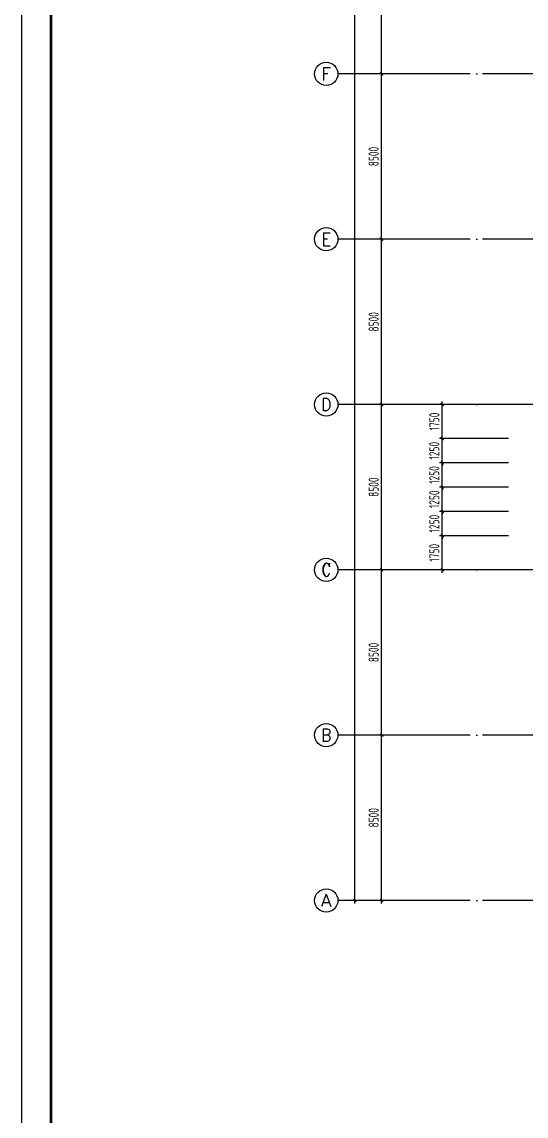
# Model space of a CAD drawing. Extents: x 753177 to 2169292, y -530934 to -273477.
# Drawn here: x 1362919 to 1388858, y -497466 to -441202 of the extents above; entities that cross this region are included whole.
import ezdxf
from ezdxf.enums import TextEntityAlignment as Align

# ---------------------------------------------------------------- set-up
doc = ezdxf.new("R2010")
doc.units = 0
doc.header["$LTSCALE"] = 1500
doc.header["$MEASUREMENT"] = 0
doc.linetypes.add('DOTE', pattern=[2.42, 2, -0.2, 0.02, -0.2])
doc.layers.get('Defpoints').update_dxf_attribs({"color": 252})
for name, color, linetype in [('00-tk', 151, 'Continuous'), ('AXIS', 3, 'Continuous'), ('AXIS_TEXT', 7, 'Continuous'), ('DIM', 3, 'Continuous')]:
    doc.layers.add(name, color=color, linetype=linetype)
doc.layers.add('钢板标注', color=9, linetype='Continuous', lineweight=18)
doc.styles.add('_TCH_AXIS', font='COMPLEX', dxfattribs={"bigfont": 'GBCBIG'})
doc.styles.add('COMPLEX', font='COMPLEX')
doc.styles.add('TSSD_Dimension', font='Tssdeng.shx', dxfattribs={"width": 0.7, "bigfont": 'hztxt.shx'})
doc.dimstyles.new('TSSD_150_150', dxfattribs={"dimtxt": 525, "dimasz": 150, "dimexe": 150, "dimexo": 375, "dimgap": 150, "dimtad": 1, "dimdec": 0, "dimzin": 0, "dimdsep": 46, "dimtxsty": 'TSSD_Dimension', "dimblk": 'ARCHTICK', "dimblk1": 'ARCHTICK', "dimblk2": 'ARCHTICK', "dimcen": 0, "dimdle": 150, "dimclrt": 7, "dimadec": 0, "dimazin": 0, "dimtfac": 1, "dimtdec": 0, "dimtix": 1, "dimtmove": 2, "dimatfit": 3, "dimfxl": 0, "dimtolj": 1, "dimtzin": 0, "dimarcsym": 0})

# ---------------------------------------------------------------- blocks, each defined once
blk = doc.blocks.new('A$C16496DF1')
at = {"layer": '00-tk'}
blk.add_line((176850, 1500), (3750, 1500), dxfattribs=at)
at = {"layer": '00-tk', "linetype": 'Continuous'}
blk.add_line((178350, 0), (0, 0), dxfattribs=at)
at = {"layer": '00-tk', "const_width": 150}
blk.add_lwpolyline([(3750, 124650), (176850, 124650), (176850, 1500), (3750, 1500)], close=True, dxfattribs=at)
blk = doc.blocks.new('_ArchTick')
at = {"color": 0, "linetype": 'ByBlock', "const_width": 0.4}
blk.add_lwpolyline([(-0.5, -0.5), (0.5, 0.5)], dxfattribs=at)
blk = doc.blocks.new('*D52')
at = {"layer": 'AXIS', "color": 0, "lineweight": -2, "transparency": 16777216}
for p, q in [((583625, 58220), (583625, 67020)), ((587000, 66870), (583475, 66870)), ((587000, 58370), (583475, 58370))]:
    blk.add_line(p, q, dxfattribs=at)
at = {"layer": 'Defpoints', "color": 0, "transparency": 16777216}
for p in [(583625, 66870), (587375, 66870), (587375, 58370)]:
    blk.add_point(p, dxfattribs=at)
at = {"layer": 'AXIS', "color": 0, "lineweight": -2, "transparency": 16777216, "xscale": 150, "yscale": 150, "zscale": 150}
for p, rotation in [((583625, 66870), 90), ((583625, 58370), 270)]:
    blk.add_blockref('_ArchTick', p, dxfattribs=dict(at, rotation=rotation))
at = {"layer": 'AXIS', "color": 7, "transparency": 16777216, "insert": (583213, 62620), "char_height": 525, "attachment_point": 5, "rotation": 90, "style": 'TSSD_Dimension'}
blk.add_mtext('\\A1;8500', dxfattribs=at)
blk = doc.blocks.new('*D53')
at = {"layer": 'AXIS', "color": 0, "lineweight": -2, "transparency": 16777216}
for p, q in [((583625, 66720), (583625, 75520)), ((587000, 75370), (583475, 75370)), ((587000, 66870), (583475, 66870))]:
    blk.add_line(p, q, dxfattribs=at)
at = {"layer": 'Defpoints', "color": 0, "transparency": 16777216}
for p in [(583625, 75370), (587375, 75370), (587375, 66870)]:
    blk.add_point(p, dxfattribs=at)
at = {"layer": 'AXIS', "color": 0, "lineweight": -2, "transparency": 16777216, "xscale": 150, "yscale": 150, "zscale": 150}
for p, rotation in [((583625, 75370), 90), ((583625, 66870), 270)]:
    blk.add_blockref('_ArchTick', p, dxfattribs=dict(at, rotation=rotation))
at = {"layer": 'AXIS', "color": 7, "transparency": 16777216, "insert": (583213, 71120), "char_height": 525, "attachment_point": 5, "rotation": 90, "style": 'TSSD_Dimension'}
blk.add_mtext('\\A1;8500', dxfattribs=at)
blk = doc.blocks.new('*D54')
at = {"layer": 'AXIS', "color": 0, "lineweight": -2, "transparency": 16777216}
for p, q in [((587000, 83870), (583475, 83870)), ((583625, 75220), (583625, 84020)), ((587000, 75370), (583475, 75370))]:
    blk.add_line(p, q, dxfattribs=at)
at = {"layer": 'Defpoints', "color": 0, "transparency": 16777216}
for p in [(583625, 83870), (587375, 83870), (587375, 75370)]:
    blk.add_point(p, dxfattribs=at)
at = {"layer": 'AXIS', "color": 0, "lineweight": -2, "transparency": 16777216, "xscale": 150, "yscale": 150, "zscale": 150}
for p, rotation in [((583625, 83870), 90), ((583625, 75370), 270)]:
    blk.add_blockref('_ArchTick', p, dxfattribs=dict(at, rotation=rotation))
at = {"layer": 'AXIS', "color": 7, "transparency": 16777216, "insert": (583213, 79620), "char_height": 525, "attachment_point": 5, "rotation": 90, "style": 'TSSD_Dimension'}
blk.add_mtext('\\A1;8500', dxfattribs=at)
blk = doc.blocks.new('*D55')
at = {"layer": 'AXIS', "color": 0, "lineweight": -2, "transparency": 16777216}
for p, q in [((587000, 92370), (583475, 92370)), ((583625, 83720), (583625, 92520)), ((587000, 83870), (583475, 83870))]:
    blk.add_line(p, q, dxfattribs=at)
at = {"layer": 'Defpoints', "color": 0, "transparency": 16777216}
for p in [(583625, 92370), (587375, 92370), (587375, 83870)]:
    blk.add_point(p, dxfattribs=at)
at = {"layer": 'AXIS', "color": 0, "lineweight": -2, "transparency": 16777216, "xscale": 150, "yscale": 150, "zscale": 150}
for p, rotation in [((583625, 92370), 90), ((583625, 83870), 270)]:
    blk.add_blockref('_ArchTick', p, dxfattribs=dict(at, rotation=rotation))
at = {"layer": 'AXIS', "color": 7, "transparency": 16777216, "insert": (583213, 88120), "char_height": 525, "attachment_point": 5, "rotation": 90, "style": 'TSSD_Dimension'}
blk.add_mtext('\\A1;8500', dxfattribs=at)
blk = doc.blocks.new('*D56')
at = {"layer": 'AXIS', "color": 0, "lineweight": -2, "transparency": 16777216}
for p, q in [((587000, 100870), (583475, 100870)), ((583625, 92220), (583625, 101020)), ((587000, 92370), (583475, 92370))]:
    blk.add_line(p, q, dxfattribs=at)
at = {"layer": 'Defpoints', "color": 0, "transparency": 16777216}
for p in [(583625, 100870), (587375, 100870), (587375, 92370)]:
    blk.add_point(p, dxfattribs=at)
at = {"layer": 'AXIS', "color": 0, "lineweight": -2, "transparency": 16777216, "xscale": 150, "yscale": 150, "zscale": 150}
for p, rotation in [((583625, 100870), 90), ((583625, 92370), 270)]:
    blk.add_blockref('_ArchTick', p, dxfattribs=dict(at, rotation=rotation))
at = {"layer": 'AXIS', "color": 7, "transparency": 16777216, "insert": (583213, 96620), "char_height": 525, "attachment_point": 5, "rotation": 90, "style": 'TSSD_Dimension'}
blk.add_mtext('\\A1;8500', dxfattribs=at)
blk = doc.blocks.new('*D57')
at = {"layer": 'AXIS', "color": 0, "lineweight": -2, "transparency": 16777216}
for p, q in [((587000, 109370), (583475, 109370)), ((583625, 100720), (583625, 109520)), ((587000, 100870), (583475, 100870))]:
    blk.add_line(p, q, dxfattribs=at)
at = {"layer": 'Defpoints', "color": 0, "transparency": 16777216}
for p in [(583625, 109370), (587375, 109370), (587375, 100870)]:
    blk.add_point(p, dxfattribs=at)
at = {"layer": 'AXIS', "color": 0, "lineweight": -2, "transparency": 16777216, "xscale": 150, "yscale": 150, "zscale": 150}
for p, rotation in [((583625, 109370), 90), ((583625, 100870), 270)]:
    blk.add_blockref('_ArchTick', p, dxfattribs=dict(at, rotation=rotation))
at = {"layer": 'AXIS', "color": 7, "transparency": 16777216, "insert": (583213, 105120), "char_height": 525, "attachment_point": 5, "rotation": 90, "style": 'TSSD_Dimension'}
blk.add_mtext('\\A1;8500', dxfattribs=at)
blk = doc.blocks.new('_AXISO')
blk.add_circle((0, 0), 0.5)
at = {"layer": 'AXIS_TEXT', "style": 'COMPLEX', "width": 1.041667}
blk.add_attdef('A', text='', height=0.56, dxfattribs=at).set_placement((-0.25, -0.28), (0.25, -0.28), align=Align.FIT)
blk = doc.blocks.new('*D66')
at = {"layer": 'Defpoints', "color": 0, "transparency": 16777216}
for p in [(582250, 168870), (588523, 168870), (588523, 58370)]:
    blk.add_point(p, dxfattribs=at)
at = {"layer": 'DIM', "color": 0, "lineweight": -2, "transparency": 16777216}
for p, q in [((588148, 168870), (582100, 168870)), ((582250, 58220), (582250, 169020)), ((588148, 58370), (582100, 58370))]:
    blk.add_line(p, q, dxfattribs=at)
at = {"layer": 'DIM', "color": 0, "lineweight": -2, "transparency": 16777216, "xscale": 150, "yscale": 150, "zscale": 150}
for p, rotation in [((582250, 168870), 90), ((582250, 58370), 270)]:
    blk.add_blockref('_ArchTick', p, dxfattribs=dict(at, rotation=rotation))
at = {"layer": 'DIM', "color": 7, "transparency": 16777216, "insert": (581838, 113620), "char_height": 525, "attachment_point": 5, "rotation": 90, "style": 'TSSD_Dimension'}
blk.add_mtext('\\A1;110500', dxfattribs=at)
blk = doc.blocks.new('*D599')
at = {"layer": 'Defpoints', "color": 0, "transparency": 16777216}
for p in [(1384547, -467626), (1388325, -467626), (1388325, -469376)]:
    blk.add_point(p, dxfattribs=at)
at = {"layer": 'DIM', "color": 0, "lineweight": -2, "transparency": 16777216}
for p, q in [((1384547, -469526), (1384547, -467476)), ((1387950, -467626), (1384397, -467626)), ((1387950, -469376), (1384397, -469376))]:
    blk.add_line(p, q, dxfattribs=at)
at = {"layer": 'DIM', "color": 0, "lineweight": -2, "transparency": 16777216, "xscale": 150, "yscale": 150, "zscale": 150}
for p, rotation in [((1384547, -467626), 90), ((1384547, -469376), 270)]:
    blk.add_blockref('_ArchTick', p, dxfattribs=dict(at, rotation=rotation))
at = {"layer": 'DIM', "color": 7, "transparency": 16777216, "insert": (1384134, -468501), "char_height": 525, "attachment_point": 5, "rotation": 90, "style": 'TSSD_Dimension'}
blk.add_mtext('\\A1;1750', dxfattribs=at)
blk = doc.blocks.new('*D600')
at = {"layer": 'Defpoints', "color": 0, "transparency": 16777216}
for p in [(1384547, -462626), (1388325, -462626), (1388325, -463876)]:
    blk.add_point(p, dxfattribs=at)
at = {"layer": 'DIM', "color": 0, "lineweight": -2, "transparency": 16777216}
for p, q in [((1384547, -462626), (1384547, -462476)), ((1387950, -462626), (1384397, -462626)), ((1384547, -463876), (1384547, -462626)), ((1387950, -463876), (1384397, -463876)), ((1384547, -463876), (1384547, -464026))]:
    blk.add_line(p, q, dxfattribs=at)
at = {"layer": 'DIM', "color": 0, "lineweight": -2, "transparency": 16777216, "xscale": 150, "yscale": 150, "zscale": 150}
for p, rotation in [((1384547, -462626), 270), ((1384547, -463876), 90)]:
    blk.add_blockref('_ArchTick', p, dxfattribs=dict(at, rotation=rotation))
at = {"layer": 'DIM', "color": 7, "transparency": 16777216, "insert": (1384134, -463251), "char_height": 525, "attachment_point": 5, "rotation": 90, "style": 'TSSD_Dimension'}
blk.add_mtext('\\A1;1250', dxfattribs=at)
blk = doc.blocks.new('*D601')
at = {"layer": 'Defpoints', "color": 0, "transparency": 16777216}
for p in [(1384547, -460876), (1388325, -460876), (1388325, -462626)]:
    blk.add_point(p, dxfattribs=at)
at = {"layer": 'DIM', "color": 0, "lineweight": -2, "transparency": 16777216}
for p, q in [((1384547, -462776), (1384547, -460726)), ((1387950, -460876), (1384397, -460876)), ((1387950, -462626), (1384397, -462626))]:
    blk.add_line(p, q, dxfattribs=at)
at = {"layer": 'DIM', "color": 0, "lineweight": -2, "transparency": 16777216, "xscale": 150, "yscale": 150, "zscale": 150}
for p, rotation in [((1384547, -460876), 90), ((1384547, -462626), 270)]:
    blk.add_blockref('_ArchTick', p, dxfattribs=dict(at, rotation=rotation))
at = {"layer": 'DIM', "color": 7, "transparency": 16777216, "insert": (1384134, -461751), "char_height": 525, "attachment_point": 5, "rotation": 90, "style": 'TSSD_Dimension'}
blk.add_mtext('\\A1;1750', dxfattribs=at)
blk = doc.blocks.new('*D602')
at = {"layer": 'Defpoints', "color": 0, "transparency": 16777216}
for p in [(1384547, -463876), (1388325, -463876), (1388325, -465126)]:
    blk.add_point(p, dxfattribs=at)
at = {"layer": 'DIM', "color": 0, "lineweight": -2, "transparency": 16777216}
for p, q in [((1387950, -463876), (1384397, -463876)), ((1384547, -463876), (1384547, -463726)), ((1384547, -465126), (1384547, -463876)), ((1387950, -465126), (1384397, -465126)), ((1384547, -465126), (1384547, -465276))]:
    blk.add_line(p, q, dxfattribs=at)
at = {"layer": 'DIM', "color": 0, "lineweight": -2, "transparency": 16777216, "xscale": 150, "yscale": 150, "zscale": 150}
for p, rotation in [((1384547, -463876), 270), ((1384547, -465126), 90)]:
    blk.add_blockref('_ArchTick', p, dxfattribs=dict(at, rotation=rotation))
at = {"layer": 'DIM', "color": 7, "transparency": 16777216, "insert": (1384134, -464501), "char_height": 525, "attachment_point": 5, "rotation": 90, "style": 'TSSD_Dimension'}
blk.add_mtext('\\A1;1250', dxfattribs=at)
blk = doc.blocks.new('*D603')
at = {"layer": 'Defpoints', "color": 0, "transparency": 16777216}
for p in [(1384547, -465126), (1388325, -465126), (1388325, -466376)]:
    blk.add_point(p, dxfattribs=at)
at = {"layer": 'DIM', "color": 0, "lineweight": -2, "transparency": 16777216}
for p, q in [((1387950, -465126), (1384397, -465126)), ((1384547, -465126), (1384547, -464976)), ((1384547, -466376), (1384547, -465126)), ((1387950, -466376), (1384397, -466376)), ((1384547, -466376), (1384547, -466526))]:
    blk.add_line(p, q, dxfattribs=at)
at = {"layer": 'DIM', "color": 0, "lineweight": -2, "transparency": 16777216, "xscale": 150, "yscale": 150, "zscale": 150}
for p, rotation in [((1384547, -465126), 270), ((1384547, -466376), 90)]:
    blk.add_blockref('_ArchTick', p, dxfattribs=dict(at, rotation=rotation))
at = {"layer": 'DIM', "color": 7, "transparency": 16777216, "insert": (1384134, -465751), "char_height": 525, "attachment_point": 5, "rotation": 90, "style": 'TSSD_Dimension'}
blk.add_mtext('\\A1;1250', dxfattribs=at)
blk = doc.blocks.new('*D604')
at = {"layer": 'Defpoints', "color": 0, "transparency": 16777216}
for p in [(1384547, -466376), (1388325, -466376), (1388325, -467626)]:
    blk.add_point(p, dxfattribs=at)
at = {"layer": 'DIM', "color": 0, "lineweight": -2, "transparency": 16777216}
for p, q in [((1387950, -466376), (1384397, -466376)), ((1384547, -466376), (1384547, -466226)), ((1384547, -467626), (1384547, -466376)), ((1387950, -467626), (1384397, -467626)), ((1384547, -467626), (1384547, -467776))]:
    blk.add_line(p, q, dxfattribs=at)
at = {"layer": 'DIM', "color": 0, "lineweight": -2, "transparency": 16777216, "xscale": 150, "yscale": 150, "zscale": 150}
for p, rotation in [((1384547, -466376), 270), ((1384547, -467626), 90)]:
    blk.add_blockref('_ArchTick', p, dxfattribs=dict(at, rotation=rotation))
at = {"layer": 'DIM', "color": 7, "transparency": 16777216, "insert": (1384134, -467001), "char_height": 525, "attachment_point": 5, "rotation": 90, "style": 'TSSD_Dimension'}
blk.add_mtext('\\A1;1250', dxfattribs=at)
blk = doc.blocks.new('A$C72AE6952')
at = {"layer": 'AXIS'}
for p, q in [((-6000, 42500), (-12000, 42500)), ((-6000, 34000), (-12000, 34000)), ((-6000, 25500), (-12000, 25500)), ((-6000, 17000), (-12000, 17000)), ((-6000, 8500), (-12000, 8500)), ((-6000, 0), (-12000, 0))]:
    blk.add_line(p, q, dxfattribs=at)
at = {"layer": 'AXIS', "color": 252, "linetype": 'DOTE'}
for p, q in [((42000, 42500), (-6000, 42500)), ((42000, 34000), (-6000, 34000)), ((42000, 25500), (-6000, 25500)), ((42000, 17000), (-6000, 17000)), ((42000, 8500), (-6000, 8500)), ((42000, 0), (-6000, 0))]:
    blk.add_line(p, q, dxfattribs=at)
at = {"layer": 'AXIS'}
ref = blk.add_blockref('_AXISO', (-12600, 42500), dxfattribs=dict(at, xscale=1200, yscale=1200, zscale=1200))
ref.add_attrib('A', 'F', dxfattribs={"layer": 'AXIS_TEXT', "height": 668.2, "style": '_TCH_AXIS'}).set_placement((-12854.5, 42165.9), (-12345.5, 42165.9), align=Align.FIT)
ref = blk.add_blockref('_AXISO', (-12600, 34000), dxfattribs=dict(at, xscale=1200, yscale=1200, zscale=1200))
ref.add_attrib('A', 'E', dxfattribs={"layer": 'AXIS_TEXT', "height": 668.2, "style": '_TCH_AXIS'}).set_placement((-12854.5, 33665.9), (-12345.5, 33665.9), align=Align.FIT)
ref = blk.add_blockref('_AXISO', (-12600, 25500), dxfattribs=dict(at, xscale=1200, yscale=1200, zscale=1200))
ref.add_attrib('A', 'D', dxfattribs={"layer": 'AXIS_TEXT', "height": 652.9, "style": '_TCH_AXIS'}).set_placement((-12864.3, 25173.6), (-12335.7, 25173.6), align=Align.FIT)
ref = blk.add_blockref('_AXISO', (-12600, 17000), dxfattribs=dict(at, xscale=1200, yscale=1200, zscale=1200))
ref.add_attrib('A', 'C', dxfattribs={"layer": 'AXIS_TEXT', "height": 683.5, "style": '_TCH_AXIS'}).set_placement((-12844.1, 16658.2), (-12355.9, 16658.2), align=Align.FIT)
ref = blk.add_blockref('_AXISO', (-12600, 8500), dxfattribs=dict(at, xscale=1200, yscale=1200, zscale=1200))
ref.add_attrib('A', 'B', dxfattribs={"layer": 'AXIS_TEXT', "height": 652.9, "style": '_TCH_AXIS'}).set_placement((-12864.3, 8173.6), (-12335.7, 8173.6), align=Align.FIT)
ref = blk.add_blockref('_AXISO', (-12600, 0), dxfattribs=dict(at, xscale=1200, yscale=1200, zscale=1200))
ref.add_attrib('A', 'A', dxfattribs={"layer": 'AXIS_TEXT', "height": 637.8, "style": '_TCH_AXIS'}).set_placement((-12873.3, -318.9), (-12326.7, -318.9), align=Align.FIT)
for p1, p2, picture, middle in [((-6000, 42500), (-6000, 51000), '*D57', (-10162.5, 46750)), ((-6000, 34000), (-6000, 42500), '*D56', (-10162.5, 38250)), ((-6000, 25500), (-6000, 34000), '*D55', (-10162.5, 29750)), ((-6000, 17000), (-6000, 25500), '*D54', (-10162.5, 21250)), ((-6000, 8500), (-6000, 17000), '*D53', (-10162.5, 12750)), ((-6000, 0), (-6000, 8500), '*D52', (-10162.5, 4250))]:
    dim = blk.add_aligned_dim(p1=p1, p2=p2, distance=3750, dimstyle='TSSD_150_150', dxfattribs=at)
    dim.commit()
    dim.dimension.update_dxf_attribs({"geometry": picture, "text_midpoint": middle, "insert": (-593375.3, -58370.2)})
at = {"layer": 'DIM'}
dim = blk.add_linear_dim(base=(-11125.3, 110500), p1=(-4852.4, 0), p2=(-4852.4, 110500), angle=90, dimstyle='TSSD_150_150', dxfattribs=at)
dim.commit()
dim.dimension.update_dxf_attribs({"geometry": '*D66', "text_midpoint": (-11537.8, 55250), "insert": (-593375.3, -58370.2)})

msp = doc.modelspace()

# ---------------------------------------------------------------- block references
msp.add_blockref('A$C72AE6952', (1391175.9, -486376.1))
at = {"layer": '钢板标注', "color": 2, "linetype": 'ByBlock', "rotation": 270}
msp.add_blockref('A$C16496DF1', (1362918.7, -351876.7), dxfattribs=at)

# ---------------------------------------------------------------- dimensions: what is measured, and where the dimension line sits
at = {"layer": 'DIM'}
for base, p1, p2, picture, middle in [((1384547, -460876.1), (1388324.8, -462626.1), (1388324.8, -460876.1), '*D601', (1384134.5, -461751.1)), ((1384547, -462626.1), (1388324.8, -463876.1), (1388324.8, -462626.1), '*D600', (1384134.5, -463251.1)), ((1384547, -463876.1), (1388324.8, -465126.1), (1388324.8, -463876.1), '*D602', (1384134.5, -464501.1)), ((1384547, -465126.1), (1388324.8, -466376.1), (1388324.8, -465126.1), '*D603', (1384134.5, -465751.1)), ((1384547, -466376.1), (1388324.8, -467626.1), (1388324.8, -466376.1), '*D604', (1384134.5, -467001.1)), ((1384547, -467626.1), (1388324.8, -469376.1), (1388324.8, -467626.1), '*D599', (1384134.5, -468501.1))]:
    dim = msp.add_linear_dim(base=base, p1=p1, p2=p2, angle=90, dimstyle='TSSD_150_150', dxfattribs=at)
    dim.commit()
    dim.dimension.update_dxf_attribs({"geometry": picture, "text_midpoint": middle})

doc.saveas('drawing.dxf')
